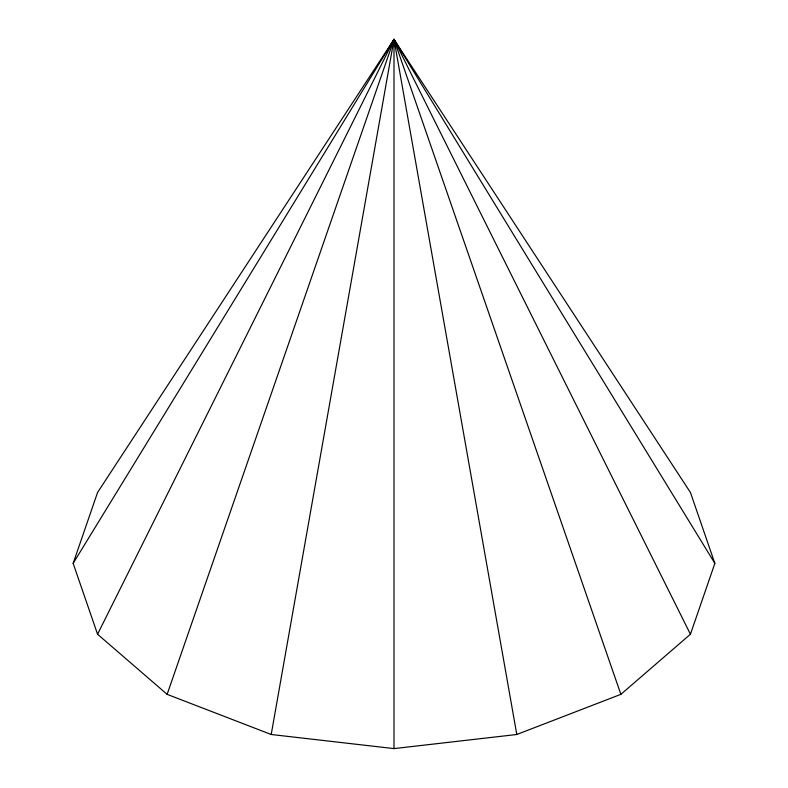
<?xml version="1.0" encoding="UTF-8"?>
<svg xmlns="http://www.w3.org/2000/svg" width="788" height="788" viewBox="0 0 788 788"><rect width="100%" height="100%" fill="white"/><g stroke="black" fill="none" stroke-linecap="round" stroke-linejoin="round"><path stroke-width="1.18" d="M271.21 734.495L394 39.4L690.436 492.47L714.854 563.361L690.436 634.241L620.875 694.346L516.79 734.495L394 748.6L271.21 734.495L167.125 694.346L97.564 634.241L73.146 563.361L97.564 492.47L394 39.4L714.854 563.361M167.125 694.346L394 39.4L399.536 48.984M393.192 41.725L394 39.4L690.436 634.241M97.564 634.241L394 39.4L394.808 41.725M388.464 48.984L394 39.4L620.875 694.346M73.146 563.361L394 39.4L516.79 734.495M394 39.4L394 748.6"/></g></svg>
